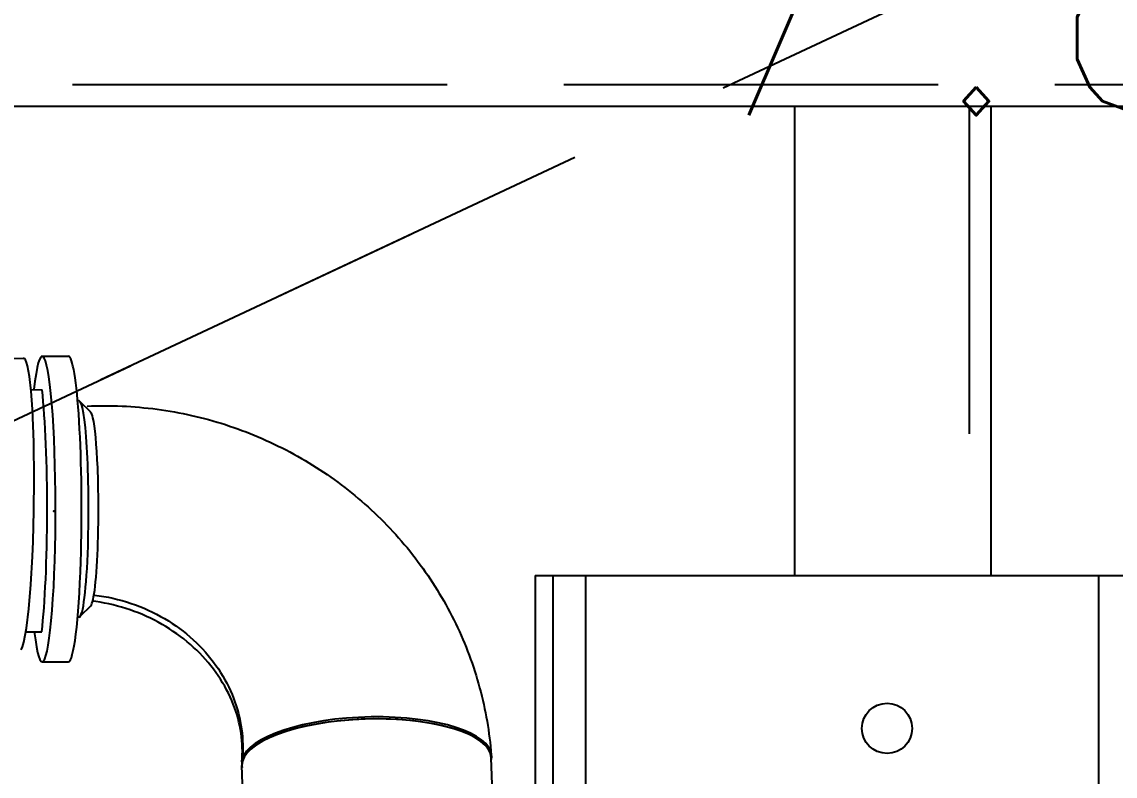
# Model space of a CAD drawing. Extents: x 33214 to 95067, y 8279 to 51908.
# Drawn here: x 43907 to 44408, y 22495 to 22841 of the extents above; entities that cross this region are included whole.
import ezdxf

# ---------------------------------------------------------------- set-up
doc = ezdxf.new("R2010")
doc.units = 0
doc.header["$LTSCALE"] = 300
doc.header["$MEASUREMENT"] = 0
for name, pattern in [('DASHED', [0.75, 0.5, -0.25]), ('PHANTOM', [2.1, 1.25, -0.2, 0.125, -0.2, 0.125, -0.2]), ('SNT-025', [0.74, 0.4, -0.17, 0, -0.17])]:
    doc.linetypes.add(name, pattern=pattern)
doc.layers.get('0').update_dxf_attribs({"linetype": 'CONTINUOUS'})
for name, color, linetype in [('GENERATORSETT', 1, 'CONTINUOUS'), ('S0CO2', 2, 'CONTINUOUS'), ('S0CO3', 3, 'CONTINUOUS'), ('S0PH1', 1, 'PHANTOM'), ('Tanks', 9, 'CONTINUOUS')]:
    doc.layers.add(name, color=color, linetype=linetype)
doc.styles.add('18', font='romans', dxfattribs={"height": 180})

# ---------------------------------------------------------------- blocks, each defined once
blk = doc.blocks.new('below 1-deck')
at = {"linetype": 'DASHED'}
blk.add_line((10000, 0), (14000, 1875), dxfattribs=at)
at = {"linetype": 'DASHED', "style": '18'}
blk.add_text('7.8 M3', height=135, dxfattribs=at).set_placement((11397.4, 655.9))
blk = doc.blocks.new('GENERATOR-CENTER')
at = {"layer": 'GENERATORSETT'}
for p, q in [((-3075.61, 660), (274.39, 660)), ((-1324.23, 544.57), (-1319.81, 544.5)), ((-1319.3, 544.44), (-1319.81, 544.52)), ((-1318.8, 543.83), (-1319.3, 544.44)), ((-1318.31, 542.7), (-1318.8, 543.83)), ((-1317.84, 541.04), (-1318.31, 542.7)), ((-1316.97, 536.22), (-1317.84, 541.04)), ((-1311.13, 545.5), (-1299.18, 545.5)), ((-1316.22, 529.53), (-1316.97, 536.22)), ((-1316.65, 530.25), (-1311.15, 530.08)), ((-1315.61, 521.18), (-1316.22, 529.53)), ((-1315, 506.15), (-1315.61, 521.18)), ((-1294.2, 525), (-1294.87, 525)), ((-1288.88, 519.83), (-1293.82, 524.81)), ((-1290.6, 522.62), (-1288.6, 522.7)), ((-1288.6, 522.7), (-1286.6, 522.77)), ((-1286.6, 522.77), (-1284.59, 522.8)), ((-1284.59, 522.8), (-1282.59, 522.82)), ((-1282.59, 522.82), (-1280.58, 522.81)), ((-1280.58, 522.81), (-1278.57, 522.78)), ((-1278.57, 522.78), (-1276.56, 522.72)), ((-1276.56, 522.72), (-1274.55, 522.65)), ((-1274.55, 522.65), (-1272.54, 522.55)), ((-1272.54, 522.55), (-1270.53, 522.43)), ((-1270.53, 522.43), (-1268.52, 522.28)), ((-1268.52, 522.28), (-1266.52, 522.12)), ((-1266.52, 522.12), (-1264.51, 521.93)), ((-1264.51, 521.93), (-1262.51, 521.72)), ((-1262.51, 521.72), (-1260.51, 521.48)), ((-1260.51, 521.48), (-1258.51, 521.23)), ((-1258.51, 521.23), (-1256.51, 520.95)), ((-1311.09, 517.99), (-1311.18, 517.99)), ((-1256.51, 520.95), (-1254.52, 520.65)), ((-1254.52, 520.65), (-1252.53, 520.33)), ((-1252.53, 520.33), (-1250.55, 519.98)), ((-1250.55, 519.98), (-1248.57, 519.62)), ((-1248.57, 519.62), (-1246.6, 519.23)), ((-1246.6, 519.23), (-1244.63, 518.82)), ((-1244.63, 518.82), (-1242.67, 518.39)), ((-1242.67, 518.39), (-1240.71, 517.93)), ((-1240.71, 517.93), (-1238.76, 517.46)), ((-1238.76, 517.46), (-1236.82, 516.96)), ((-1236.82, 516.96), (-1234.89, 516.44)), ((-1234.89, 516.44), (-1232.96, 515.9)), ((-1232.96, 515.9), (-1231.03, 515.34)), ((-1231.03, 515.34), (-1229.11, 514.76)), ((-1229.11, 514.76), (-1227.2, 514.15)), ((-1227.2, 514.15), (-1225.29, 513.52)), ((-1225.29, 513.52), (-1223.39, 512.88)), ((-1223.39, 512.88), (-1221.5, 512.21)), ((-1221.5, 512.21), (-1219.61, 511.51)), ((-1219.61, 511.51), (-1217.73, 510.8)), ((-1314.79, 489.07), (-1315, 506.15)), ((-1217.73, 510.8), (-1215.86, 510.07)), ((-1215.86, 510.07), (-1213.99, 509.31)), ((-1213.99, 509.31), (-1212.14, 508.54)), ((-1212.14, 508.54), (-1210.29, 507.75)), ((-1210.29, 507.75), (-1208.45, 506.93)), ((-1208.45, 506.93), (-1206.63, 506.1)), ((-1206.63, 506.1), (-1204.81, 505.24)), ((-1204.81, 505.24), (-1203, 504.37)), ((-1203, 504.37), (-1201.2, 503.47)), ((-1201.2, 503.47), (-1199.42, 502.56)), ((-1199.42, 502.56), (-1197.64, 501.63)), ((-1197.64, 501.63), (-1195.88, 500.68)), ((-1195.88, 500.68), (-1194.13, 499.71)), ((-1194.13, 499.71), (-1192.39, 498.72)), ((-1192.39, 498.72), (-1190.66, 497.71)), ((-1190.66, 497.71), (-1188.95, 496.69)), ((-1188.95, 496.69), (-1187.25, 495.64)), ((-1187.25, 495.64), (-1185.56, 494.58)), ((-1185.56, 494.58), (-1183.89, 493.5)), ((-1183.89, 493.5), (-1182.23, 492.4)), ((-1182.23, 492.4), (-1180.58, 491.28)), ((-1180.58, 491.28), (-1178.94, 490.14)), ((-1314.92, 474.76), (-1314.79, 489.07)), ((-1178.94, 490.14), (-1177.31, 488.99)), ((-1177.31, 488.99), (-1175.7, 487.81)), ((-1175.7, 487.81), (-1174.1, 486.62)), ((-1174.1, 486.62), (-1172.51, 485.41)), ((-1172.51, 485.41), (-1170.94, 484.18)), ((-1170.94, 484.18), (-1169.38, 482.93)), ((-1169.38, 482.93), (-1167.83, 481.67)), ((-1167.83, 481.67), (-1166.3, 480.39)), ((-1166.3, 480.39), (-1164.78, 479.09)), ((-1164.78, 479.09), (-1163.28, 477.78)), ((-1163.28, 477.78), (-1161.79, 476.45)), ((-1161.79, 476.45), (-1160.32, 475.1)), ((-1315.32, 460.58), (-1314.92, 474.76)), ((-1160.32, 475.1), (-1158.87, 473.74)), ((-1158.87, 473.74), (-1157.43, 472.36)), ((-1157.43, 472.36), (-1156, 470.97)), ((-1156, 470.97), (-1154.6, 469.56)), ((-1154.6, 469.56), (-1153.21, 468.14)), ((-1153.21, 468.14), (-1151.83, 466.71)), ((-1151.83, 466.71), (-1150.48, 465.26)), ((-1150.48, 465.26), (-1149.14, 463.79)), ((-1149.14, 463.79), (-1147.82, 462.32)), ((-1147.82, 462.32), (-1146.52, 460.82)), ((-1315.61, 453.74), (-1315.32, 460.58)), ((-1146.52, 460.82), (-1145.24, 459.32)), ((-1145.24, 459.32), (-1143.97, 457.8)), ((-1143.97, 457.8), (-1142.73, 456.27)), ((-1142.73, 456.27), (-1141.5, 454.73)), ((-1316.36, 440.95), (-1315.61, 453.74)), ((-1141.5, 454.73), (-1140.29, 453.17)), ((-1140.29, 453.17), (-1139.09, 451.59)), ((-1139.09, 451.59), (-1137.92, 450)), ((-1137.92, 450), (-1136.76, 448.4)), ((-1136.76, 448.4), (-1135.62, 446.78)), ((-1135.62, 446.78), (-1134.5, 445.16)), ((-1317.3, 429.82), (-1316.36, 440.95)), ((-1134.5, 445.16), (-1133.39, 443.51)), ((-1133.39, 443.51), (-1132.31, 441.86)), ((-1132.31, 441.86), (-1131.24, 440.19)), ((-1085.25, 445), (-282.75, 445)), ((-1085.25, 445), (-1085.25, 314)), ((-1077, 314), (-1077, 445)), ((-1062, 314), (-1062, 445)), ((-827, 314), (-827, 445)), ((-1287.42, 436.09), (-1287.26, 436.07)), ((-1287.26, 436.07), (-1285.1, 435.78)), ((-1131.24, 440.19), (-1130.2, 438.52)), ((-1130.2, 438.52), (-1129.17, 436.83)), ((-1129.17, 436.83), (-1128.16, 435.13)), ((-1288.88, 431.17), (-1293.82, 426.19)), ((-1286.61, 433.1), (-1287.99, 433.29)), ((-1284.61, 432.79), (-1286.61, 433.1)), ((-1285.1, 435.78), (-1282.95, 435.44)), ((-1282.62, 432.42), (-1284.61, 432.79)), ((-1282.95, 435.44), (-1280.81, 435.04)), ((-1280.63, 432.01), (-1282.62, 432.42)), ((-1280.81, 435.04), (-1278.7, 434.59)), ((-1278.65, 431.56), (-1280.63, 432.01)), ((-1278.7, 434.59), (-1276.6, 434.09)), ((-1276.69, 431.06), (-1278.65, 431.56)), ((-1274.73, 430.51), (-1276.69, 431.06)), ((-1276.6, 434.09), (-1274.52, 433.53)), ((-1274.52, 433.53), (-1272.46, 432.93)), ((-1272.46, 432.93), (-1270.42, 432.27)), ((-1270.42, 432.27), (-1268.41, 431.57)), ((-1268.41, 431.57), (-1266.42, 430.81)), ((-1128.16, 435.13), (-1127.17, 433.42)), ((-1127.17, 433.42), (-1126.2, 431.69)), ((-1126.2, 431.69), (-1125.25, 429.96)), ((-1318.4, 420.87), (-1317.3, 429.82)), ((-1294.2, 426), (-1294.87, 426)), ((-1272.79, 429.92), (-1274.73, 430.51)), ((-1270.86, 429.29), (-1272.79, 429.92)), ((-1268.96, 428.61), (-1270.86, 429.29)), ((-1267.07, 427.89), (-1268.96, 428.61)), ((-1265.2, 427.12), (-1267.07, 427.89)), ((-1266.42, 430.81), (-1264.46, 430.01)), ((-1263.35, 426.31), (-1265.2, 427.12)), ((-1264.46, 430.01), (-1262.53, 429.16)), ((-1261.52, 425.45), (-1263.35, 426.31)), ((-1262.53, 429.16), (-1260.62, 428.26)), ((-1260.62, 428.26), (-1258.75, 427.31)), ((-1258.75, 427.31), (-1256.91, 426.33)), ((-1256.91, 426.33), (-1255.1, 425.3)), ((-1125.25, 429.96), (-1124.33, 428.22)), ((-1124.33, 428.22), (-1123.42, 426.47)), ((-1123.42, 426.47), (-1122.53, 424.71)), ((-1319.6, 414.5), (-1318.4, 420.87)), ((-1259.71, 424.55), (-1261.52, 425.45)), ((-1257.93, 423.61), (-1259.71, 424.55)), ((-1256.17, 422.63), (-1257.93, 423.61)), ((-1254.43, 421.61), (-1256.17, 422.63)), ((-1255.1, 425.3), (-1253.32, 424.22)), ((-1252.73, 420.55), (-1254.43, 421.61)), ((-1253.32, 424.22), (-1251.58, 423.11)), ((-1251.58, 423.11), (-1249.88, 421.95)), ((-1249.88, 421.95), (-1248.21, 420.76)), ((-1122.53, 424.71), (-1121.66, 422.94)), ((-1121.66, 422.94), (-1120.82, 421.16)), ((-1120.82, 421.16), (-1119.99, 419.38)), ((-1318.34, 419.26), (-1311.33, 419.26)), ((-1251.06, 419.45), (-1252.73, 420.55)), ((-1249.42, 418.32), (-1251.06, 419.45)), ((-1247.81, 417.15), (-1249.42, 418.32)), ((-1248.21, 420.76), (-1246.59, 419.53)), ((-1246.25, 415.95), (-1247.81, 417.15)), ((-1246.59, 419.53), (-1245, 418.26)), ((-1244.71, 414.71), (-1246.25, 415.95)), ((-1245, 418.26), (-1243.45, 416.95)), ((-1243.45, 416.95), (-1241.95, 415.61)), ((-1119.99, 419.38), (-1119.19, 417.59)), ((-1119.19, 417.59), (-1118.41, 415.79)), ((-1320.84, 411.01), (-1320.22, 412.38)), ((-1320.22, 412.38), (-1319.6, 414.5)), ((-1243.21, 413.43), (-1244.71, 414.71)), ((-1241.75, 412.12), (-1243.21, 413.43)), ((-1241.95, 415.61), (-1240.48, 414.24)), ((-1240.32, 410.78), (-1241.75, 412.12)), ((-1240.48, 414.24), (-1239.06, 412.84)), ((-1239.06, 412.84), (-1237.69, 411.4)), ((-1237.69, 411.4), (-1236.36, 409.94)), ((-1118.41, 415.79), (-1117.65, 413.98)), ((-1117.65, 413.98), (-1116.91, 412.16)), ((-1116.91, 412.16), (-1116.19, 410.34)), ((-1238.94, 409.4), (-1240.32, 410.78)), ((-1237.59, 408), (-1238.94, 409.4)), ((-1236.29, 406.57), (-1237.59, 408)), ((-1236.36, 409.94), (-1235.07, 408.44)), ((-1235.03, 405.12), (-1236.29, 406.57)), ((-1235.07, 408.44), (-1233.84, 406.92)), ((-1233.84, 406.92), (-1232.65, 405.38)), ((-1116.19, 410.34), (-1115.5, 408.51)), ((-1115.5, 408.51), (-1114.82, 406.68)), ((-1114.82, 406.68), (-1114.17, 404.83)), ((-1311.13, 405.5), (-1299.18, 405.5)), ((-1233.81, 403.64), (-1235.03, 405.12)), ((-1232.65, 402.14), (-1233.81, 403.64)), ((-1232.65, 405.38), (-1231.5, 403.8)), ((-1231.53, 400.63), (-1232.65, 402.14)), ((-1231.5, 403.8), (-1230.41, 402.21)), ((-1230.41, 402.21), (-1229.36, 400.6)), ((-1114.17, 404.83), (-1113.54, 402.97)), ((-1113.54, 402.97), (-1112.93, 401.11)), ((-1112.93, 401.11), (-1112.34, 399.24)), ((-1230.46, 399.09), (-1231.53, 400.63)), ((-1229.43, 397.52), (-1230.46, 399.09)), ((-1228.45, 395.94), (-1229.43, 397.52)), ((-1229.36, 400.6), (-1228.37, 398.96)), ((-1227.52, 394.34), (-1228.45, 395.94)), ((-1228.37, 398.96), (-1227.42, 397.31)), ((-1227.42, 397.31), (-1226.52, 395.64)), ((-1112.34, 399.24), (-1111.78, 397.37)), ((-1111.78, 397.37), (-1111.23, 395.48)), ((-1226.64, 392.73), (-1227.52, 394.34)), ((-1225.8, 391.1), (-1226.64, 392.73)), ((-1226.52, 395.64), (-1225.68, 393.95)), ((-1225.02, 389.46), (-1225.8, 391.1)), ((-1225.68, 393.95), (-1224.89, 392.25)), ((-1224.89, 392.25), (-1224.14, 390.53)), ((-1111.23, 395.48), (-1110.71, 393.59)), ((-1110.71, 393.59), (-1110.21, 391.7)), ((-1110.21, 391.7), (-1109.73, 389.8)), ((-1224.28, 387.81), (-1225.02, 389.46)), ((-1223.6, 386.15), (-1224.28, 387.81)), ((-1224.14, 390.53), (-1223.45, 388.8)), ((-1222.97, 384.49), (-1223.6, 386.15)), ((-1223.45, 388.8), (-1222.81, 387.07)), ((-1222.81, 387.07), (-1222.23, 385.32)), ((-1109.73, 389.8), (-1109.27, 387.89)), ((-1109.27, 387.89), (-1108.83, 385.98)), ((-1108.83, 385.98), (-1108.42, 384.06)), ((-1222.39, 382.83), (-1222.97, 384.49)), ((-1221.87, 381.17), (-1222.39, 382.83)), ((-1222.23, 385.32), (-1221.69, 383.56)), ((-1221.39, 379.5), (-1221.87, 381.17)), ((-1221.69, 383.56), (-1221.21, 381.8)), ((-1221.21, 381.8), (-1220.78, 380.04)), ((-1108.42, 384.06), (-1108.03, 382.15)), ((-1108.03, 382.15), (-1107.66, 380.22)), ((-1220.97, 377.83), (-1221.39, 379.5)), ((-1220.6, 376.16), (-1220.97, 377.83)), ((-1220.78, 380.04), (-1220.4, 378.27)), ((-1220.28, 374.48), (-1220.6, 376.16)), ((-1220.4, 378.27), (-1220.08, 376.49)), ((-1220.08, 376.49), (-1219.8, 374.72)), ((-1107.66, 380.22), (-1107.31, 378.3)), ((-1107.31, 378.3), (-1106.99, 376.37)), ((-1106.99, 376.37), (-1106.69, 374.43)), ((-1220.01, 372.81), (-1220.28, 374.48)), ((-1219.79, 371.15), (-1220.01, 372.81)), ((-1219.8, 374.72), (-1219.58, 372.95)), ((-1219.62, 369.48), (-1219.79, 371.15)), ((-1219.58, 372.95), (-1219.41, 371.18)), ((-1219.41, 371.18), (-1219.3, 369.41)), ((-1106.69, 374.43), (-1106.41, 372.5)), ((-1106.41, 372.5), (-1106.15, 370.56)), ((-1219.5, 367.83), (-1219.62, 369.48)), ((-1219.43, 366.18), (-1219.5, 367.83)), ((-1219.41, 364.54), (-1219.43, 366.18)), ((-1219.3, 369.41), (-1219.23, 367.65)), ((-1219.22, 365.89), (-1219.26, 364.14)), ((-1219.23, 367.65), (-1219.22, 365.89)), ((-1106.15, 370.56), (-1105.92, 368.62)), ((-1105.92, 368.62), (-1105.7, 366.68)), ((-1105.7, 366.68), (-1105.52, 364.74)), ((-1219.64, 359.7), (-1219.52, 361.3)), ((-1219.52, 361.3), (-1219.44, 362.91)), ((-1219.34, 362.4), (-1219.48, 360.67)), ((-1219.44, 362.91), (-1219.41, 364.54)), ((-1219.26, 364.14), (-1219.34, 362.4)), ((-1105.52, 364.74), (-1105.35, 362.8)), ((-1103.61, 306.85), (-1105.35, 361.55)), ((-1105.33, 362.49), (-1105.3, 361.55)), ((-1219.67, 358.86), (-1219.64, 357.92)), ((-1217.86, 303.22), (-1219.59, 357.92))]:
    blk.add_line(p, q, dxfattribs=at)
blk.add_circle((-924, 375), 11.5, dxfattribs=at)
for centre, major_axis, ratio, start_param, end_param in [((-1311.13, 475.5), (0, -70), 0.087156, 5.645412, 10.098673), ((-1299.18, 475.5), (0, 70), 0.087156, 4.363836, 6.283185), ((-1314.96, 475.5), (0, -70), 0.087156, 0.637773, 2.465061), ((-1294.2, 475.5), (0, 49.5), 0.087156, 4.363836, 6.283185), ((-1289.22, 475.5), (0, 44.5), 0.087156, 5.934633, 6.195585), ((-1289.22, 475.5), (0, 44.5), 0.087156, 4.363836, 5.934633), ((-1294.2, 475.5), (0, -49.5), 0.087156, 0, 1.222244), ((-1289.22, 475.5), (0, -44.5), 0.087156, 0.087601, 1.222244), ((-1299.18, 475.5), (0, -70), 0.087156, 0, 1.222244), ((-1162.5, 360.67), (-57.17, -1.82), 0.341199, 3.141593, 6.190332), ((-1162.47, 359.73), (-57.12, -1.81), 0.341199, 3.141593, 6.283185), ((-1162.47, 359.73), (-57.17, -1.82), 0.341199, 3.100898, 6.190332), ((-1162.47, 359.73), (-57.17, -1.82), 0.341199, 6.190332, 6.32388), ((-1162.5, 360.67), (-57.17, -1.82), 0.341199, 6.190332, 6.283185)]:
    blk.add_ellipse(centre, major_axis=major_axis, ratio=ratio, start_param=start_param, end_param=end_param, dxfattribs=at)
blk.add_point((-1305.74, 474.58), dxfattribs=at)
at = {"layer": 'S0CO3', "linetype": 'DASHED'}
blk.add_line((-3075.61, 670), (252.82, 670), dxfattribs=at)
at = {"layer": 'S0CO3', "linetype": 'Continuous'}
blk.add_line((-3075.61, 660), (252.82, 660), dxfattribs=at)
at = {"layer": 'S0PH1'}
blk.add_line((-2425.19, 0), (-1142.5, 601.26), dxfattribs=at)
blk = doc.blocks.new('motorfundament')
at = {"layer": 'S0CO3', "linetype": 'DASHED'}
for p, q in [((1828.01, 670), (5178.01, 670)), ((4038.74, 660), (4038.74, 445))]:
    blk.add_line(p, q, dxfattribs=at)
at = {"layer": 'S0CO3', "linetype": 'Continuous'}
for p, q in [((1828.01, 660), (5178.01, 660)), ((3958.74, 660), (3958.74, 445)), ((4048.74, 660), (4048.74, 445))]:
    blk.add_line(p, q, dxfattribs=at)

msp = doc.modelspace()

# ---------------------------------------------------------------- block references
at = {"layer": 'GENERATORSETT', "linetype": 'SNT-025'}
msp.add_blockref('GENERATOR-CENTER', (45227.74, 22141.98), dxfattribs=at)
at = {"layer": 'S0CO2', "color": 6}
msp.add_blockref('motorfundament', (40302.55, 22141.98), dxfattribs=at)
at = {"layer": 'Tanks'}
msp.add_blockref('below 1-deck', (32802.55, 22141.98), dxfattribs=at)

doc.saveas('drawing.dxf')
